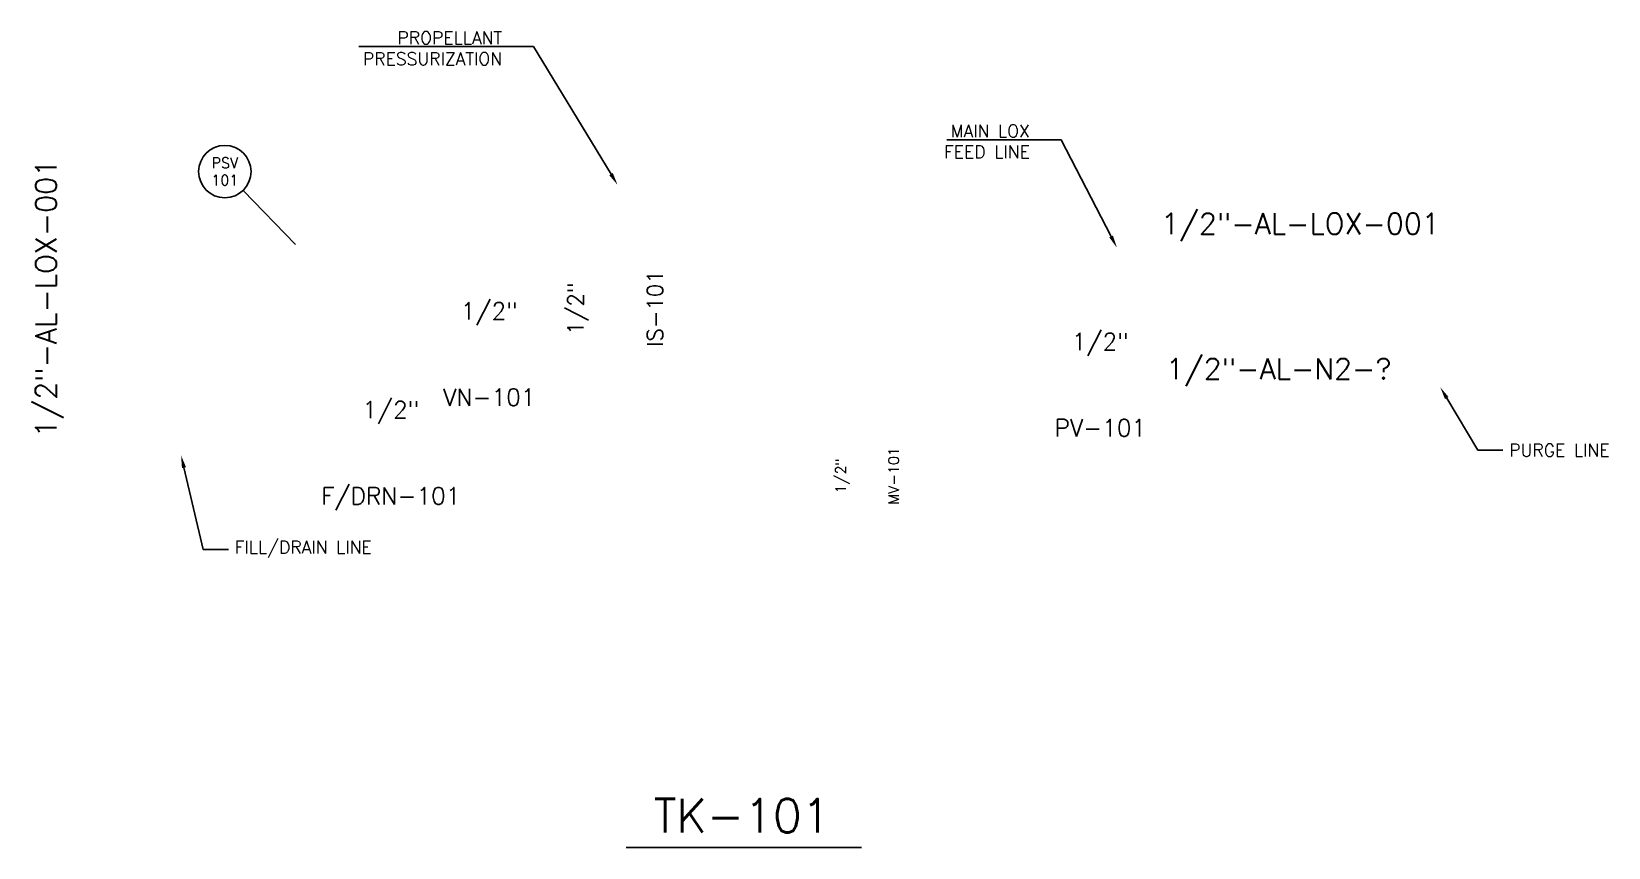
# Model space of a CAD drawing. Header units: inches. Extents: x 3.3 to 25.9, y 7.4 to 19.
import ezdxf
from ezdxf import colors
from ezdxf.entities.mleader import LeaderData, LeaderLine
from ezdxf.enums import TextEntityAlignment as Align
from ezdxf.math import Vec2, Vec3

# ---------------------------------------------------------------- set-up
doc = ezdxf.new("R2010")
doc.units = ezdxf.units.IN
doc.header["$MEASUREMENT"] = 0
doc.layers.add('Instrument', color=2, linetype='Continuous')
doc.layers.add('Text', color=7, linetype='Continuous')
doc.styles.get("Standard").update_dxf_attribs({"font": 'romans.shx', "height": 0.1})
doc.dimstyles.get("Standard").update_dxf_attribs({"dimtxt": 0.18, "dimasz": 0.18, "dimexe": 0.18, "dimexo": 0.0625, "dimgap": 0.09, "dimtad": 0, "dimtih": 1, "dimtoh": 1, "dimdec": 4, "dimzin": 0, "dimdsep": 46, "dimtxsty": 'Standard', "dimcen": 0.09, "dimadec": 0, "dimazin": 0, "dimtfac": 1, "dimtdec": 4, "dimtofl": 0, "dimtmove": 0, "dimatfit": 3, "dimfxl": 1, "dimtolj": 1, "dimtzin": 0, "dimarcsym": 0})

# ---------------------------------------------------------------- blocks, each defined once
blk = doc.blocks.new('Valve Label_block')
at = {"color": 0, "linetype": 'ByBlock', "lineweight": -2}
blk.add_attdef('#(TargetObject.Size)', text='', height=0.1, dxfattribs=at).set_placement((0, 0.1875), align=Align.BOTTOM_CENTER)
blk.add_attdef('#(TargetObject.Tag)', text='', height=0.1, dxfattribs=at).set_placement((0, -0.1875), align=Align.TOP_CENTER)
blk = doc.blocks.new('*U13')
at = {"color": 0, "linetype": 'ByBlock', "lineweight": -2}
for start, end in [(0, 180), (180, 0)]:
    blk.add_arc((0, 0), 0.25, start, end, dxfattribs=at)
blk.add_wipeout([(-0.163, 0.149), (0.167, 0.151), (0.167, 0.024), (-0.163, 0.024)], dxfattribs=at)
blk.add_wipeout([(-0.144, -0.024), (0.149, -0.024), (0.149, -0.155), (-0.144, -0.155)], dxfattribs=at)
for tag, p in [('#(TargetObject.Type)', (0, 0.083)), ('#(TargetObject.LoopNumber)', (0, -0.083))]:
    blk.add_attdef(tag, text='', height=0.1, dxfattribs=at).set_placement(p, align=Align.MIDDLE_CENTER)
blk = doc.blocks.new('Pipeline Tag_block')
at = {"color": 0, "linetype": 'ByBlock', "lineweight": -2}
blk.add_attdef('#(TargetObject.Tag)', text='', height=0.1, dxfattribs=at).set_placement((0, 0), align=Align.MIDDLE_CENTER)
blk = doc.blocks.new('*U30')
at = {"color": 0, "linetype": 'ByBlock', "lineweight": -3}
blk.add_line((-0.5529, -0.1517), (0.5692, -0.1517), dxfattribs=at)
at = {"color": 0, "linetype": 'ByBlock', "lineweight": -2}
blk.add_attdef('#(Equipment.Tag)', text='', height=0.16, dxfattribs=at).set_placement((0, 0), align=Align.MIDDLE)

msp = doc.modelspace()

# ---------------------------------------------------------------- block references
at = {"layer": 'Instrument', "color": 2, "linetype": 'ByBlock'}
ref = msp.add_blockref('*U13', (6.094, 17.042), dxfattribs=dict(at, xscale=-1.5, yscale=1.5, zscale=1.5))
ref.add_attrib('#(TargetObject.Type)', 'PSV', dxfattribs={"layer": '0', "color": 0, "linetype": 'ByBlock', "lineweight": -2, "height": 0.15}).set_placement((6.094, 17.166), align=Align.MIDDLE_CENTER)
ref.add_attrib('#(TargetObject.LoopNumber)', '101', dxfattribs={"layer": '0', "color": 0, "linetype": 'ByBlock', "lineweight": -2, "height": 0.15}).set_placement((6.094, 16.919), align=Align.MIDDLE_CENTER)
at = {"layer": 'Text'}
ref = msp.add_blockref('Pipeline Tag_block', (3.536, 15.23), dxfattribs=dict(at, xscale=3, yscale=3, zscale=3, rotation=270.0038248843634))
ref.add_attrib('#(TargetObject.Tag)', '1/2"-AL-LOX-001', dxfattribs={"layer": '0', "color": 0, "linetype": 'ByBlock', "lineweight": -2, "height": 0.3, "rotation": 90.0038}).set_placement((3.536, 15.23), align=Align.MIDDLE_CENTER)
ref = msp.add_blockref('Pipeline Tag_block', (21.48, 16.298), dxfattribs=dict(at, xscale=3, yscale=3, zscale=3, rotation=180.0038248843635))
ref.add_attrib('#(TargetObject.Tag)', '1/2"-AL-LOX-001', dxfattribs={"layer": '0', "color": 0, "linetype": 'ByBlock', "lineweight": -2, "height": 0.3, "rotation": 0.0038}).set_placement((21.48, 16.298), align=Align.MIDDLE_CENTER)
at = {"layer": 'Text', "rotation": 90.00000000000001}
for p, xscale, yscale, zscale, values in [((11.712, 15.081), 2.250000000000001, 2.250000000000001, 2.250000000000001, {'#(TargetObject.Size)': '1/2"', '#(TargetObject.Tag)': 'IS-101'}), ((15.305, 12.688), 1.5, 1.5, 1.5, {'#(TargetObject.Size)': '1/2"', '#(TargetObject.Tag)': 'MV-101'})]:
    msp.add_blockref('Valve Label_block', p, dxfattribs=dict(at, xscale=xscale, yscale=yscale, zscale=zscale)).add_auto_attribs(values)
at = {"layer": 'Text'}
for name, p, xscale, yscale, zscale, values in [('Valve Label_block', (9.878, 14.393), 2.443140130159328, 2.443140130159328, 2.443140130159328, {'#(TargetObject.Size)': '1/2"', '#(TargetObject.Tag)': 'VN-101'}), ('Valve Label_block', (18.618, 13.955), 2.443140130159328, 2.443140130159328, 2.443140130159328, {'#(TargetObject.Size)': '1/2"', '#(TargetObject.Tag)': 'PV-101'}), ('Valve Label_block', (8.469, 12.98), 2.443140130159328, 2.443140130159328, 2.443140130159328, {'#(TargetObject.Size)': '1/2"', '#(TargetObject.Tag)': 'F/DRN-101'}), ('*U30', (13.492, 7.824), 3, 3, 3, {'#(Equipment.Tag)': 'TK-101'})]:
    msp.add_blockref(name, p, dxfattribs=dict(at, xscale=xscale, yscale=yscale, zscale=zscale)).add_auto_attribs(values)
ref = msp.add_blockref('Pipeline Tag_block', (21.17, 14.219), dxfattribs=dict(at, xscale=-3, yscale=3, zscale=3, rotation=3.129496661813391e-10))
ref.add_attrib('#(TargetObject.Tag)', '1/2"-AL-N2-?', dxfattribs={"layer": '0', "color": 0, "linetype": 'ByBlock', "lineweight": -2, "height": 0.3}).set_placement((21.17, 14.219), align=Align.MIDDLE_CENTER)

# ---------------------------------------------------------------- leaders
ml = msp.add_multileader_mtext('Standard')
ml.set_content('PROPELLANT\\PPRESSURIZATION', color=256)
ml.set_leader_properties()
ml.build(insert=Vec2(0, 0))
ml.multileader.update_dxf_attribs({"text_right_attachment_type": 6, "dogleg_length": 0.36, "arrow_head_size": 0.18})
ctx = ml.context
ctx.base_point, ctx.char_height, ctx.arrow_head_size, ctx.landing_gap_size, ctx.plane_origin = Vec3(7.827, 18.956), 0.18, 0.18, 0.09, Vec3(11.712, 16.851)
ctx.right_attachment, ctx.text_align_type = 6, 2
notes = []
notes.append((ctx, [(0, (1, 1, 0), (10.51, 18.83), (-1, 0), 0.36, [(0, [(11.712, 16.851)], 0, [])])]))
ctx.mtext.insert, ctx.mtext.alignment, ctx.mtext.flow_direction = Vec3(10.06, 19.046), 3, 5
ml = msp.add_multileader_mtext('Standard')
ml.set_content('MAIN LOX \\PFEED LINE', color=256)
ml.set_leader_properties()
ml.build(insert=Vec2(0, 0))
ml.multileader.update_dxf_attribs({"text_right_attachment_type": 6, "dogleg_length": 0.36, "arrow_head_size": 0.18})
ctx = ml.context
ctx.base_point, ctx.char_height, ctx.arrow_head_size, ctx.landing_gap_size, ctx.plane_origin = Vec3(16.165, 17.623), 0.18, 0.18, 0.09, Vec3(19.616, 15.954)
ctx.right_attachment, ctx.text_align_type = 6, 2
notes.append((ctx, [(0, (1, 1, 0), (18.059, 17.497), (-1, 0), 0.36, [(0, [(18.854, 15.954)], 0, [])])]))
ctx.mtext.insert, ctx.mtext.alignment, ctx.mtext.flow_direction = Vec3(17.609, 17.713), 3, 5
ml = msp.add_multileader_mtext('Standard')
ml.set_content('PURGE LINE', color=256)
ml.set_leader_properties()
ml.build(insert=Vec2(0, 0))
ml.multileader.update_dxf_attribs({"dogleg_length": 0.36, "arrow_head_size": 0.18})
ctx = ml.context
ctx.base_point, ctx.char_height, ctx.arrow_head_size, ctx.landing_gap_size, ctx.plane_origin = Vec3(24.377, 13.054), 0.18, 0.18, 0.09, Vec3(27.82, 12.671)
notes.append((ctx, [(1, (1, 1, 0), (24.017, 13.054), (1, 0), 0.36, [(0, [(23.481, 13.955)], 0, [])])]))
ctx.mtext.insert, ctx.mtext.flow_direction = Vec3(24.467, 13.144), 5
ml = msp.add_multileader_mtext('Standard')
ml.set_content('FILL/DRAIN LINE', color=256)
ml.set_leader_properties()
ml.build(insert=Vec2(0, 0))
ml.multileader.update_dxf_attribs({"text_right_attachment_type": 6, "dogleg_length": 0.36, "arrow_head_size": 0.18})
ctx = ml.context
ctx.base_point, ctx.char_height, ctx.arrow_head_size, ctx.landing_gap_size, ctx.plane_origin = Vec3(6.146, 11.635), 0.18, 0.18, 0.09, Vec3(5.468, 12.98)
ctx.right_attachment = 6
notes.append((ctx, [(0, (1, 1, 0), (5.786, 11.635), (1, 0), 0.36, [(0, [(5.468, 12.98)], 0, [])])]))
ctx.mtext.insert, ctx.mtext.flow_direction = Vec3(6.236, 11.755), 5
for ctx, leaders in notes:
    for number, flags, end, landing, length, lines in leaders:
        leader = LeaderData()
        leader.index, (leader.has_last_leader_line, leader.has_dogleg_vector, leader.attachment_direction) = number, flags
        leader.last_leader_point, leader.dogleg_vector, leader.dogleg_length = Vec3(end), Vec3(landing), length
        for number, points, colour, breaks in lines:
            line = LeaderLine()
            line.index, line.vertices, line.color, line.breaks = number, Vec3.list(points), colors.encode_raw_color(colour), breaks
            leader.lines.append(line)
        ctx.leaders.append(leader)

# ---------------------------------------------------------------- next in the draw order: leaders
at = {"layer": 'Instrument', "linetype": 'ByBlock', "has_arrowhead": 0}
msp.add_leader([(7.103, 15.998), (6.355, 16.773)], dimstyle='Standard', dxfattribs=at)

doc.saveas('drawing.dxf')
